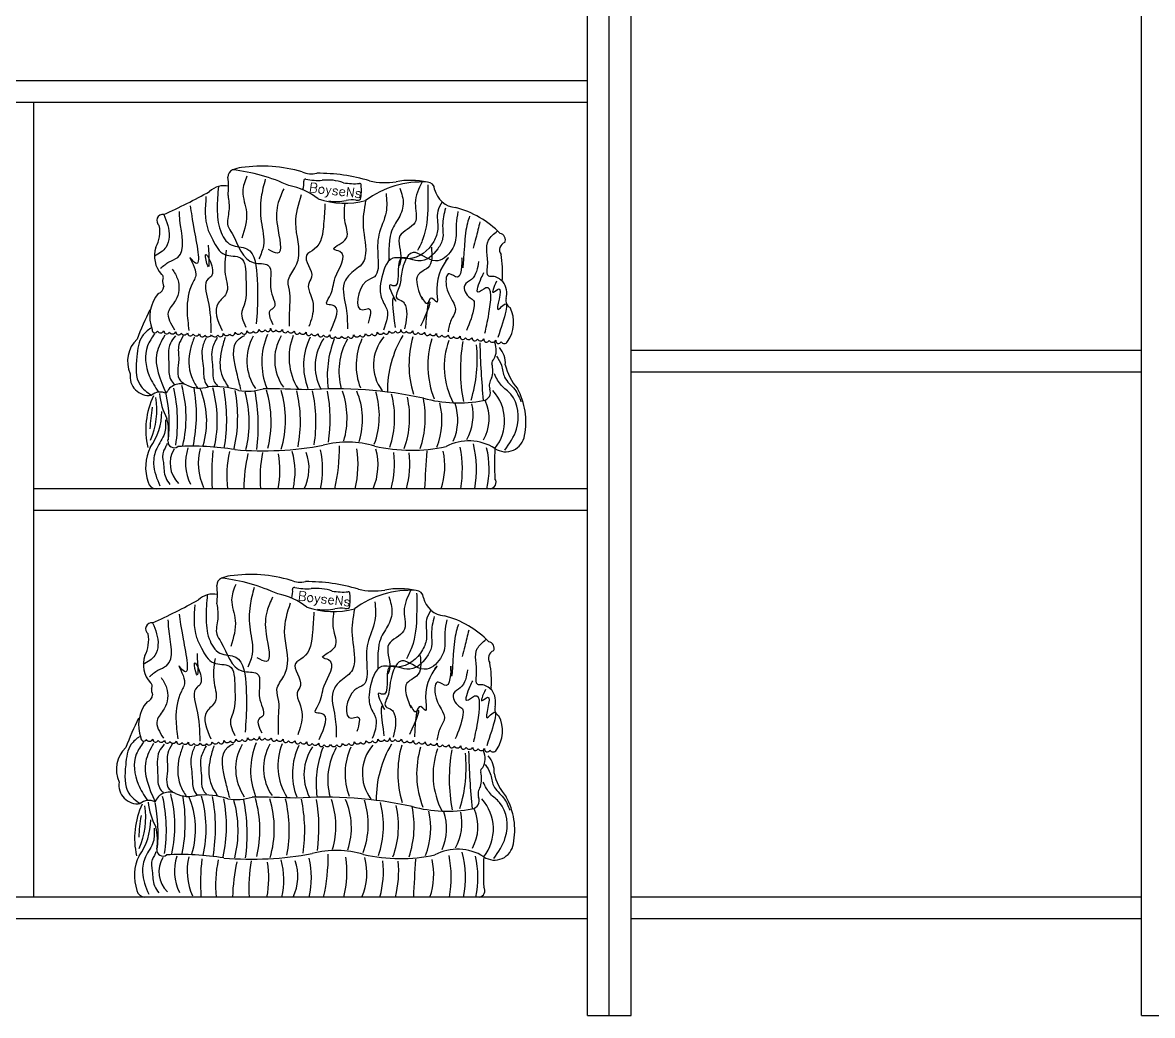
# Model space of a CAD drawing. Header units: millimetres. Extents: x 24776 to 57176, y -19492 to 15017.
# Drawn here: x 27303 to 28238, y 8919 to 9741 of the extents above; entities that cross this region are included whole.
import ezdxf

# ---------------------------------------------------------------- set-up
doc = ezdxf.new("R2010")
doc.units = ezdxf.units.MM
doc.styles.add('HZ', font='txt_____.ttf', dxfattribs={"width": 0.7, "bigfont": 'HZTXT'})

msp = doc.modelspace()

# ---------------------------------------------------------------- linework, layer by layer
at = {"color": 255}
for p, q in [((27770.14, 8919.27), (27770.14, 11279.27)), ((27788.14, 8919.27), (27788.14, 11279.27)), ((27806.14, 8919.27), (27806.14, 11279.27)), ((28228.54, 8919.27), (28228.54, 11279.27)), ((26835.34, 9693.27), (27770.14, 9693.27)), ((26835.34, 9675.27), (27770.14, 9675.27)), ((27311.74, 9675.27), (27311.74, 9017.27)), ((28228.54, 9469.67), (27806.14, 9469.67)), ((28228.54, 9451.67), (27806.14, 9451.67)), ((27770.14, 9355.27), (27311.74, 9355.27)), ((27770.14, 9337.27), (27311.74, 9337.27)), ((27770.14, 9017.27), (26835.34, 9017.27)), ((28228.54, 9017.27), (27806.14, 9017.27)), ((27770.14, 8999.27), (26835.34, 8999.27)), ((28228.54, 8999.27), (27806.14, 8999.27)), ((27770.14, 8919.27), (27806.14, 8919.27)), ((28228.54, 8919.27), (28264.54, 8919.27))]:
    msp.add_line(p, q, dxfattribs=at)
at = {"color": 250}
for p, q in [((27689.66, 9355.27), (27413.14, 9355.27)), ((27680.42, 9017.27), (27403.9, 9017.27))]:
    msp.add_line(p, q, dxfattribs=at)
for centre, radius, start, end in [((27479.03, 9613.37), 6.39, 113.7252, 182.7521), ((27486.49, 9594.6), 26.59, 95.90159, 112.15165), ((27459.9, 9470.01), 150.07, 65.0812, 83.6468), ((27500.67, 9505.44), 116.84, 73.39023, 98.32642), ((27415.26, 9605.3), 57.91, 352.75109, 7.7072), ((27541.95, 9637.39), 21.48, 248.47777, 281.14076), ((27518.27, 9607.89), 17.17, 343.37209, 6.5726), ((27536.66, 9610.16), 1.37, 69.23809, 193.09325), ((27547.13, 9658.99), 48.59, 258.14149, 274.19334), ((27547.4, 9467.81), 148.5, 73.38559, 90.49928), ((27555.01, 9571.33), 39.44, 70.42726, 96.30577), ((27602.55, 9662.24), 53.65, 256.32005, 279.86437), ((27623.76, 9543.81), 66.68, 77.99816, 100.38914), ((27226.68, 10015.72), 474.41, 293.9897, 299.10766), ((27469.51, 9588.65), 17.42, 77.89553, 133.79675), ((27513.81, 9553.62), 53.31, 51.21824, 79.92468), ((27577.23, 9661.03), 53.31, 260.27203, 274.46685), ((27581.68, 9606.71), 1.21, 340.12729, 104.18858), ((27542.22, 9601.93), 40.83, 350.06479, 6.13947), ((27633.22, 9530.92), 78.23, 86.77246, 126.6035), ((27637.56, 9602.91), 6.11, 1.21916, 89.35984), ((27662.41, 9607.18), 19.2, 192.44288, 265.74126), ((27569.38, 9661.68), 70.1, 251.55716, 284.20367), ((27562.42, 9625.98), 33.06, 259.02499, 284.00365), ((27575.51, 9566.84), 27.54, 83.58426, 100.65491), ((27579.88, 9598.15), 4.15, 251.82075, 308.18122), ((27418.92, 9577.19), 5.14, 82.84173, 233.52724), ((27640.97, 9511.63), 78.99, 44.00565, 75.3208), ((27388.92, 9568.07), 27.4, 331.89741, 10.47955), ((27696.82, 9561.21), 5.37, 335.84841, 79.70243), ((27434.52, 9547.76), 22.68, 160.93323, 222.15205), ((27703.77, 9552.93), 6.41, 108.53087, 215.93127), ((27610.44, 9533.8), 89.47, 356.71761, 9.89084), ((27416.19, 9529.93), 3.02, 324.19866, 59.67089), ((27430.63, 9527.3), 12.03, 175.88104, 202.9896), ((27700.45, 9527.78), 1.14, 127.77573, 254.58093), ((27685.69, 9516.53), 17.67, 347.04574, 35.08124), ((27438.65, 9497.51), 30.67, 140.65344, 200.15277), ((27413.38, 9522.94), 6.19, 284.56997, 356.84835), ((27708.83, 9510.73), 6.19, 162.7913, 243.52191), ((27683.48, 9369.13), 306.47, 154.02244, 158.98467), ((27682.06, 9492.8), 27.01, 324.12951, 27.29971), ((27414.81, 9460.81), 25.21, 133.68677, 204.27021), ((27412.19, 9486.66), 2.34, 172.9768, 336.5432), ((27416.97, 9487.38), 3.11, 212.19132, 330.19396), ((27422.01, 9485.84), 2.34, 180, 336.5432), ((27426.79, 9486.56), 3.11, 212.19132, 330.19396), ((27431.83, 9485.01), 2.34, 180, 336.5432), ((27436.61, 9485.74), 3.11, 212.19132, 330.19396), ((27441.64, 9484.19), 2.34, 180, 336.5432), ((27446.42, 9484.91), 3.11, 212.19132, 330.19396), ((27451.46, 9483.37), 2.34, 180, 336.5432), ((27456.24, 9484.09), 3.11, 212.19132, 330.19396), ((27461.63, 9484.09), 3.11, 209.80604, 327.80868), ((27466.41, 9483.37), 2.34, 203.4568, 7.0232), ((27471.44, 9485.16), 3.09, 209.02803, 327.93554), ((27476.22, 9484.45), 2.34, 203.4568, 7.0232), ((27481.24, 9486.28), 3.11, 209.80604, 327.80868), ((27486.02, 9485.56), 2.34, 203.4568, 7.0232), ((27528.79, 9461.3), 40.53, 150.23874, 214.65288), ((27491.04, 9487.39), 3.11, 209.80604, 327.80868), ((27495.82, 9486.67), 2.34, 203.4568, 7.0232), ((27500.84, 9488.5), 3.11, 209.80604, 327.80868), ((27558.33, 9460.06), 57.7, 156.72024, 201.91871), ((27505.62, 9487.77), 2.34, 203.4568, 7.0232), ((27510.27, 9487.77), 2.34, 172.94106, 336.57893), ((27550.65, 9461.86), 39.36, 149.76845, 215.19881), ((27515.05, 9488.5), 3.11, 212.19132, 330.19396), ((27520.07, 9486.67), 2.34, 172.9768, 336.5432), ((27524.85, 9487.39), 3.11, 212.19132, 330.19396), ((27572.03, 9463.87), 48.84, 158.28181, 211.99059), ((27529.87, 9485.56), 2.34, 172.9768, 336.5432), ((27534.65, 9486.28), 3.11, 212.19132, 330.19396), ((27588.16, 9457.33), 52.95, 153.89883, 201.11851), ((27539.67, 9484.45), 2.34, 172.9768, 336.5432), ((27544.45, 9485.17), 3.11, 212.19132, 330.19396), ((27585.69, 9456.64), 40.88, 145.64939, 206.71702), ((27549.47, 9483.34), 2.34, 172.9768, 336.5432), ((27554.25, 9484.06), 3.11, 212.19132, 330.19396), ((27636.55, 9448.97), 81.71, 158.30429, 187.7792), ((27559.27, 9482.23), 2.34, 172.9768, 336.5432), ((27564.05, 9482.95), 3.11, 212.19132, 330.19396), ((27618.65, 9452.29), 54.17, 150.413, 195.35302), ((27569.44, 9482.95), 3.11, 209.80604, 327.80868), ((27574.22, 9482.23), 2.34, 203.4568, 7.0232), ((27579.24, 9484.06), 3.11, 209.80604, 327.80868), ((27631.3, 9457.4), 52.56, 155.37503, 200.91516), ((27584.02, 9483.34), 2.34, 203.4568, 7.0232), ((27589.04, 9485.17), 3.11, 209.80604, 327.80868), ((27593.82, 9484.45), 2.34, 203.4568, 7.0232), ((27628.37, 9457.74), 35.31, 139.06999, 217.19935), ((27598.84, 9486.28), 3.11, 209.80604, 327.80868), ((27603.62, 9485.56), 2.34, 203.4568, 7.0232), ((27694.14, 9436.04), 89.56, 149.17722, 180.48639), ((27608.64, 9487.39), 3.11, 209.80604, 327.80868), ((27613.42, 9486.67), 2.34, 203.4568, 7.0232), ((27618.07, 9486.67), 2.34, 172.9768, 336.5432), ((27622.85, 9487.39), 3.11, 212.19132, 330.19396), ((27705.37, 9457.92), 82.95, 163.93387, 197.02438), ((27627.87, 9485.56), 2.34, 172.9768, 336.5432), ((27632.65, 9486.28), 3.11, 212.19132, 330.19396), ((27637.67, 9484.45), 2.34, 172.9768, 336.5432), ((27714.22, 9457.23), 76.2, 163.05922, 201.18601), ((27642.45, 9485.17), 3.11, 212.19132, 330.19396), ((27647.48, 9483.34), 2.34, 172.9768, 336.5432), ((27652.25, 9484.06), 3.11, 212.19132, 330.19396), ((27657.28, 9482.23), 2.34, 172.9768, 336.5432), ((27662.05, 9482.95), 3.11, 212.19132, 330.19396), ((27667.08, 9481.12), 2.34, 172.9768, 336.5432), ((27671.85, 9481.85), 3.11, 212.19132, 330.19396), ((27676.88, 9480.01), 2.34, 172.9768, 336.5432), ((27681.66, 9480.74), 3.11, 212.19132, 330.19396), ((27686.68, 9478.91), 2.34, 172.9768, 336.5432), ((27715.61, 9456.35), 64.03, 160.38433, 207.88581), ((27804.99, 9453.28), 140.01, 170.2232, 190.68689), ((27562.58, 9462.86), 116.39, 342.83282, 5.70535), ((28412.58, 9495.38), 731.81, 181.51704, 185.26873), ((27691.46, 9479.63), 3.11, 212.19132, 330.19396), ((27678.45, 9470.04), 16.2, 331.80407, 22.46704), ((27696.48, 9477.8), 2.34, 172.9768, 336.5432), ((27684.04, 9459.61), 18.12, 354.64549, 43.15176), ((27701.26, 9478.52), 3.11, 212.19132, 330.19396), ((27694.32, 9459.41), 3.38, 118.11084, 195.46231), ((27671.28, 9453.09), 20.52, 341.97949, 15.32282), ((27744.89, 9467.36), 43.84, 192.44446, 221.58033), ((27407.12, 9447.94), 15.5, 170.70393, 278.09148), ((27433.37, 9429.3), 12.74, 65.89186, 157.67167), ((27699.42, 9440.65), 10.57, 144.7936, 195.98251), ((27470.63, 9403.97), 65.98, 154.68517, 192.83388), ((27416.66, 9423.63), 11.6, 64.86475, 129.37521), ((27472.4, 9439.63), 56.76, 185.77402, 207.647), ((27301.65, 9408.46), 122.49, 353.98025, 11.73505), ((27303.5, 9410.68), 127.44, 351.25587, 12.62988), ((27336.3, 9414.2), 101.71, 346.83938, 15.01502), ((27449.51, 9464.54), 26.02, 245.15049, 285.48437), ((27319.52, 9416.62), 127.05, 348.5096, 10.13945), ((27385.19, 9411.23), 69.86, 343.08658, 22.98439), ((27462.6, 9382.4), 57.39, 70.59683, 96.14753), ((27364.67, 9411.69), 99.16, 347.15171, 15.87454), ((27331.19, 9412.29), 140.41, 350.37256, 10.77813), ((27364.13, 9414.44), 116.57, 347.21299, 10.86529), ((27488.75, 9479.08), 43.14, 260.54581, 287.73754), ((27397.37, 9410.19), 92.91, 346.08053, 15.53904), ((27346.85, 9407.09), 150.91, 352.61868, 10.89389), ((27501.16, 8667.74), 770.25, 87.26215, 89.94549), ((27417, 9410.83), 91.38, 346.02929, 16.4555), ((27434.21, 9411.9), 86.02, 343.78744, 16.56324), ((27422.04, 9410.69), 110.55, 349.19181, 13.38056), ((27562.03, 9100.17), 337.8, 77.6332, 94.08654), ((27421.46, 9410.22), 123.97, 351.2868, 12.12961), ((27419.72, 9412.44), 137.45, 352.15165, 9.85995), ((27502.95, 9413.77), 68.24, 343.90706, 18.99021), ((27524.86, 9412.71), 59.17, 341.99004, 23.31135), ((27529.85, 9415.48), 68.07, 339.85796, 17.00109), ((27534.72, 9414.02), 75.84, 341.26628, 14.84797), ((27682.9, 9435.03), 6.92, 277.98146, 23.03169), ((27664.45, 9411.57), 37.07, 321.71543, 42.14871), ((27662.09, 9410.73), 57.09, 348.50014, 28.84032), ((27352.55, 9420.63), 61.28, 335.76573, 9.55035), ((27548.2, 9414.21), 74.79, 339.87402, 12.91828), ((27554.19, 9414.24), 81.74, 341.642, 11.20934), ((27663.45, 9538.93), 112.61, 255.03769, 280.44399), ((27589.32, 9411.97), 60.38, 338.3416, 13.77834), ((27619.77, 9412.08), 43.05, 336.01953, 18.52396), ((27632.78, 9416.47), 42.73, 331.25791, 12.14786), ((27651.74, 9413.43), 36.97, 331.45828, 22.67983), ((27545.4, 9399.79), 137.36, 170.43643, 177.94188), ((27366.52, 9419.32), 51.43, 324.30904, 359.9414), ((27378.19, 9401.89), 45.39, 351.02316, 14.53914), ((27428.11, 9394.27), 5.12, 173.90259, 306.00745), ((27672.07, 9354.91), 39.95, 57.47728, 118.32241), ((27702.45, 9401.59), 15.75, 235.60082, 351.80983), ((27441.56, 9373.01), 37.05, 153.89359, 199.26836), ((27447.87, 9376.15), 23.09, 149.07601, 226.08404), ((27442.6, 9162.43), 227.99, 80.94323, 92.88576), ((27477.02, 9376.55), 39.47, 161.50091, 206.55327), ((27497.72, 9376.55), 49.6, 165.91268, 204.24194), ((27656.91, 9366.9), 197.69, 174.22121, 183.37257), ((27562.91, 9365.95), 91.27, 167.27917, 186.71858), ((27501.42, 9662.55), 275.94, 265.23103, 280.4598), ((27466.87, 9369.47), 61.32, 346.60509, 15.67859), ((27477.7, 9371.33), 73.24, 347.33007, 12.8016), ((27571.51, 9316.13), 77.68, 73.06646, 104.90929), ((27407.1, 9389.79), 157.79, 347.36074, 0.34084), ((27498.45, 9375.44), 81.86, 345.73045, 9.04064), ((27548.13, 9374.84), 48.71, 336.31019, 15.49597), ((27624.47, 9524.73), 137.67, 257.26986, 282.00996), ((28809.44, 9306.14), 1175.1, 176.07936, 177.60392), ((27594.45, 9373.87), 57.66, 341.17732, 12.48551), ((27570.88, 9371.43), 95.73, 350.28068, 10.98531), ((27591.15, 9371.34), 87.2, 349.37832, 13.97483), ((27614.31, 9371.83), 74.45, 347.14773, 13.50725), ((27919.47, 9376.29), 226.25, 176.8825, 183.26201), ((27634.74, 9352.11), 149.07, 167.49916, 178.78625), ((27619.95, 9363.47), 120.75, 169.589, 183.89339), ((27434.61, 9370.7), 81.06, 349.02257, 9.60184), ((27501.46, 9372.19), 38.29, 333.76698, 19.99542), ((27535.56, 9375.88), 74.95, 344.04113, 7.08699), ((27541.72, 9376.1), 81.44, 345.17708, 6.25147), ((27413.14, 9361.93), 6.66, 189.8724, 270), ((27689.28, 9360.47), 5.21, 274.16815, 34.45024), ((27477.24, 9256.6), 26.59, 95.90159, 112.15165), ((27491.43, 9167.44), 116.84, 73.39023, 98.32642), ((27469.79, 9275.37), 6.39, 113.7252, 182.7521), ((27406.02, 9267.3), 57.91, 352.75109, 7.7072), ((27450.66, 9132.01), 150.07, 65.0812, 83.6468), ((27532.71, 9299.39), 21.48, 248.47777, 281.14076), ((27527.41, 9272.16), 1.37, 69.23809, 193.09325), ((27537.88, 9320.99), 48.59, 258.14149, 274.19334), ((27538.16, 9129.81), 148.5, 73.38559, 90.49928), ((27460.27, 9250.65), 17.42, 77.89553, 133.79675), ((27504.56, 9215.62), 53.31, 51.21824, 79.92468), ((27509.03, 9269.89), 17.17, 343.37209, 6.5726), ((27545.77, 9233.33), 39.44, 70.42726, 96.30577), ((27567.99, 9323.03), 53.31, 260.27203, 274.46685), ((27572.44, 9268.71), 1.21, 340.12729, 104.18858), ((27532.98, 9263.93), 40.83, 350.06479, 6.13947), ((27623.98, 9192.92), 78.23, 86.77246, 126.6035), ((27593.3, 9324.24), 53.65, 256.32005, 279.86437), ((27614.52, 9205.81), 66.68, 77.99816, 100.38914), ((27628.31, 9264.91), 6.11, 1.21916, 89.35984), ((27653.17, 9269.18), 19.2, 192.44288, 265.74126), ((27217.44, 9677.72), 474.41, 293.9897, 299.10766), ((27560.13, 9323.68), 70.1, 251.55716, 284.20367), ((27553.17, 9287.98), 33.06, 259.02499, 284.00365), ((27566.27, 9228.84), 27.54, 83.58426, 100.65491), ((27570.64, 9260.15), 4.15, 251.82075, 308.18122), ((27631.73, 9173.63), 78.99, 44.00565, 75.3208), ((27409.68, 9239.19), 5.14, 82.84173, 233.52724), ((27379.68, 9230.07), 27.4, 331.89741, 10.47955), ((27687.58, 9223.21), 5.37, 335.84841, 79.70243), ((27425.28, 9209.76), 22.68, 160.93323, 222.15205), ((27694.52, 9214.93), 6.41, 108.53087, 215.93127), ((27601.19, 9195.8), 89.47, 356.71761, 9.89084), ((27406.94, 9191.93), 3.02, 324.19866, 59.67089), ((27421.39, 9189.3), 12.03, 175.88104, 202.9896), ((27691.21, 9189.78), 1.14, 127.77573, 254.58093), ((27404.14, 9184.94), 6.19, 284.56997, 356.84835), ((27676.45, 9178.53), 17.67, 347.04574, 35.08124), ((27429.41, 9159.51), 30.67, 140.65344, 200.15277), ((27699.59, 9172.73), 6.19, 162.7913, 243.52191), ((27674.24, 9031.13), 306.47, 154.02244, 158.98467), ((27672.82, 9154.8), 27.01, 324.12951, 27.29971), ((27402.95, 9148.66), 2.34, 172.9768, 336.5432), ((27407.73, 9149.38), 3.11, 212.19132, 330.19396), ((27412.77, 9147.84), 2.34, 180, 336.5432), ((27417.54, 9148.56), 3.11, 212.19132, 330.19396), ((27422.58, 9147.01), 2.34, 180, 336.5432), ((27427.36, 9147.74), 3.11, 212.19132, 330.19396), ((27432.4, 9146.19), 2.34, 180, 336.5432), ((27437.18, 9146.91), 3.11, 212.19132, 330.19396), ((27442.22, 9145.37), 2.34, 180, 336.5432), ((27447, 9146.09), 3.11, 212.19132, 330.19396), ((27452.39, 9146.09), 3.11, 209.80604, 327.80868), ((27457.17, 9145.37), 2.34, 203.4568, 7.0232), ((27462.2, 9147.16), 3.09, 209.02803, 327.93554), ((27466.97, 9146.45), 2.34, 203.4568, 7.0232), ((27471.99, 9148.28), 3.11, 209.80604, 327.80868), ((27476.77, 9147.56), 2.34, 203.4568, 7.0232), ((27519.54, 9123.3), 40.53, 150.23874, 214.65288), ((27481.8, 9149.39), 3.11, 209.80604, 327.80868), ((27486.57, 9148.67), 2.34, 203.4568, 7.0232), ((27491.6, 9150.5), 3.11, 209.80604, 327.80868), ((27549.09, 9122.06), 57.7, 156.72024, 201.91871), ((27496.37, 9149.77), 2.34, 203.4568, 7.0232), ((27501.03, 9149.77), 2.34, 172.94106, 336.57893), ((27541.41, 9123.86), 39.36, 149.76845, 215.19881), ((27505.81, 9150.5), 3.11, 212.19132, 330.19396), ((27510.83, 9148.67), 2.34, 172.9768, 336.5432), ((27515.61, 9149.39), 3.11, 212.19132, 330.19396), ((27562.79, 9125.87), 48.84, 158.28181, 211.99059), ((27520.63, 9147.56), 2.34, 172.9768, 336.5432), ((27525.41, 9148.28), 3.11, 212.19132, 330.19396), ((27578.92, 9119.33), 52.95, 153.89883, 201.11851), ((27530.43, 9146.45), 2.34, 172.9768, 336.5432), ((27535.21, 9147.17), 3.11, 212.19132, 330.19396), ((27540.23, 9145.34), 2.34, 172.9768, 336.5432), ((27545.01, 9146.06), 3.11, 212.19132, 330.19396), ((27550.03, 9144.23), 2.34, 172.9768, 336.5432), ((27554.81, 9144.95), 3.11, 212.19132, 330.19396), ((27560.2, 9144.95), 3.11, 209.80604, 327.80868), ((27564.98, 9144.23), 2.34, 203.4568, 7.0232), ((27570, 9146.06), 3.11, 209.80604, 327.80868), ((27574.78, 9145.34), 2.34, 203.4568, 7.0232), ((27579.8, 9147.17), 3.11, 209.80604, 327.80868), ((27584.58, 9146.45), 2.34, 203.4568, 7.0232), ((27619.13, 9119.74), 35.31, 139.06999, 217.19935), ((27589.6, 9148.28), 3.11, 209.80604, 327.80868), ((27594.38, 9147.56), 2.34, 203.4568, 7.0232), ((27684.9, 9098.04), 89.56, 149.17722, 180.48639), ((27599.4, 9149.39), 3.11, 209.80604, 327.80868), ((27604.18, 9148.67), 2.34, 203.4568, 7.0232), ((27608.83, 9148.67), 2.34, 172.9768, 336.5432), ((27613.61, 9149.39), 3.11, 212.19132, 330.19396), ((27696.13, 9119.92), 82.95, 163.93387, 197.02438), ((27618.63, 9147.56), 2.34, 172.9768, 336.5432), ((27623.41, 9148.28), 3.11, 212.19132, 330.19396), ((27628.43, 9146.45), 2.34, 172.9768, 336.5432), ((27633.21, 9147.17), 3.11, 212.19132, 330.19396), ((27638.23, 9145.34), 2.34, 172.9768, 336.5432), ((27643.01, 9146.06), 3.11, 212.19132, 330.19396), ((27648.03, 9144.23), 2.34, 172.9768, 336.5432), ((27652.81, 9144.95), 3.11, 212.19132, 330.19396), ((27657.83, 9143.12), 2.34, 172.9768, 336.5432), ((27405.56, 9122.81), 25.21, 133.68677, 204.27021), ((27576.45, 9118.64), 40.88, 145.64939, 206.71702), ((27627.31, 9110.97), 81.71, 158.30429, 187.7792), ((27609.41, 9114.29), 54.17, 150.413, 195.35302), ((27622.06, 9119.4), 52.56, 155.37503, 200.91516), ((27704.98, 9119.23), 76.2, 163.05922, 201.18601), ((27706.36, 9118.35), 64.03, 160.38433, 207.88581), ((27795.75, 9115.28), 140.01, 170.2232, 190.68689), ((27662.61, 9143.85), 3.11, 212.19132, 330.19396), ((27553.34, 9124.86), 116.39, 342.83282, 5.70535), ((27667.63, 9142.01), 2.34, 172.9768, 336.5432), ((27672.41, 9142.74), 3.11, 212.19132, 330.19396), ((28403.34, 9157.38), 731.81, 181.51704, 185.26873), ((27677.43, 9140.91), 2.34, 172.9768, 336.5432), ((27682.21, 9141.63), 3.11, 212.19132, 330.19396), ((27669.21, 9132.04), 16.2, 331.80407, 22.46704), ((27687.24, 9139.8), 2.34, 172.9768, 336.5432), ((27674.8, 9121.61), 18.12, 354.64549, 43.15176), ((27692.01, 9140.52), 3.11, 212.19132, 330.19396), ((27685.08, 9121.41), 3.38, 118.11084, 195.46231), ((27662.03, 9115.09), 20.52, 341.97949, 15.32282), ((27735.65, 9129.36), 43.84, 192.44446, 221.58033), ((27397.88, 9109.94), 15.5, 170.70393, 278.09148), ((27690.18, 9102.65), 10.57, 144.7936, 195.98251), ((27407.42, 9085.63), 11.6, 64.86475, 129.37521), ((27463.16, 9101.63), 56.76, 185.77402, 207.647), ((27424.13, 9091.3), 12.74, 65.89186, 157.67167), ((27294.26, 9072.68), 127.44, 351.25587, 12.62988), ((27327.06, 9076.2), 101.71, 346.83938, 15.01502), ((27440.27, 9126.54), 26.02, 245.15049, 285.48437), ((27310.28, 9078.62), 127.05, 348.5096, 10.13945), ((27375.95, 9073.23), 69.86, 343.08658, 22.98439), ((27453.36, 9044.4), 57.39, 70.59683, 96.14753), ((27355.43, 9073.69), 99.16, 347.15171, 15.87454), ((27321.95, 9074.29), 140.41, 350.37256, 10.77813), ((27354.89, 9076.44), 116.57, 347.21299, 10.86529), ((27479.51, 9141.08), 43.14, 260.54581, 287.73754), ((27388.13, 9072.19), 92.91, 346.08053, 15.53904), ((27337.6, 9069.09), 150.91, 352.61868, 10.89389), ((27491.92, 8329.74), 770.25, 87.26215, 89.94549), ((27407.75, 9072.83), 91.38, 346.02929, 16.4555), ((27424.97, 9073.9), 86.02, 343.78744, 16.56324), ((27412.8, 9072.69), 110.55, 349.19181, 13.38056), ((27552.79, 8762.17), 337.8, 77.6332, 94.08654), ((27412.21, 9072.22), 123.97, 351.2868, 12.12961), ((27410.48, 9074.44), 137.45, 352.15165, 9.85995), ((27493.71, 9075.77), 68.24, 343.90706, 18.99021), ((27515.62, 9074.71), 59.17, 341.99004, 23.31135), ((27520.61, 9077.48), 68.07, 339.85796, 17.00109), ((27673.66, 9097.03), 6.92, 277.98146, 23.03169), ((27655.21, 9073.57), 37.07, 321.71543, 42.14871), ((27652.84, 9072.73), 57.09, 348.50014, 28.84032), ((27461.39, 9065.97), 65.98, 154.68517, 192.83388), ((27343.31, 9082.63), 61.28, 335.76573, 9.55035), ((27292.41, 9070.46), 122.49, 353.98025, 11.73505), ((27525.48, 9076.02), 75.84, 341.26628, 14.84797), ((27538.96, 9076.21), 74.79, 339.87402, 12.91828), ((27544.95, 9076.24), 81.74, 341.642, 11.20934), ((27654.21, 9200.93), 112.61, 255.03769, 280.44399), ((27580.08, 9073.97), 60.38, 338.3416, 13.77834), ((27610.53, 9074.08), 43.05, 336.01953, 18.52396), ((27623.54, 9078.47), 42.73, 331.25791, 12.14786), ((27642.5, 9075.43), 36.97, 331.45828, 22.67983), ((27536.16, 9061.79), 137.36, 170.43643, 177.94188), ((27357.28, 9081.32), 51.43, 324.30904, 359.9414), ((27368.94, 9063.89), 45.39, 351.02316, 14.53914), ((27693.2, 9063.59), 15.75, 235.60082, 351.80983), ((27432.32, 9035.01), 37.05, 153.89359, 199.26836), ((27418.87, 9056.27), 5.12, 173.90259, 306.00745), ((27438.63, 9038.15), 23.09, 149.07601, 226.08404), ((27433.35, 8824.43), 227.99, 80.94323, 92.88576), ((27467.78, 9038.55), 39.47, 161.50091, 206.55327), ((27488.48, 9038.55), 49.6, 165.91268, 204.24194), ((27492.18, 9324.55), 275.94, 265.23103, 280.4598), ((27468.46, 9033.33), 73.24, 347.33007, 12.8016), ((27562.26, 8978.13), 77.68, 73.06646, 104.90929), ((27397.85, 9051.79), 157.79, 347.36074, 0.34084), ((27489.21, 9037.44), 81.86, 345.73045, 9.04064), ((27538.89, 9036.84), 48.71, 336.31019, 15.49597), ((27615.23, 9186.73), 137.67, 257.26986, 282.00996), ((27662.83, 9016.91), 39.95, 57.47728, 118.32241), ((27561.63, 9033.43), 95.73, 350.28068, 10.98531), ((27581.91, 9033.34), 87.2, 349.37832, 13.97483), ((27605.07, 9033.83), 74.45, 347.14773, 13.50725), ((27910.23, 9038.29), 226.25, 176.8825, 183.26201), ((27647.67, 9028.9), 197.69, 174.22121, 183.37257), ((27553.67, 9027.95), 91.27, 167.27917, 186.71858), ((27625.5, 9014.11), 149.07, 167.49916, 178.78625), ((27610.7, 9025.47), 120.75, 169.589, 183.89339), ((27425.36, 9032.7), 81.06, 349.02257, 9.60184), ((27457.63, 9031.47), 61.32, 346.60509, 15.67859), ((27492.22, 9034.19), 38.29, 333.76698, 19.99542), ((27526.31, 9037.88), 74.95, 344.04113, 7.08699), ((27532.48, 9038.1), 81.44, 345.17708, 6.25147), ((28800.2, 8968.14), 1175.1, 176.07936, 177.60392), ((27585.21, 9035.87), 57.66, 341.17732, 12.48551), ((27403.9, 9023.93), 6.66, 189.8724, 270), ((27680.04, 9022.47), 5.21, 274.16815, 34.45024)]:
    msp.add_arc(centre, radius, start, end, dxfattribs=at)
for points in [[(27488.29, 9613.97), (27484.95, 9601.34), (27487.92, 9584.26), (27484.2, 9562.72)], [(27503.52, 9611.37), (27500.18, 9596.51), (27500.18, 9576.46), (27502.04, 9556.41), (27498.32, 9545.64)], [(27464.76, 9605.41), (27463.77, 9586.86), (27466.37, 9569.04), (27475.28, 9557.15), (27488.29, 9553.75), (27496.84, 9528.75), (27497.21, 9516.17), (27496.09, 9491.66)], [(27518.76, 9603.57), (27514.3, 9592.06), (27513.56, 9572.75), (27513.56, 9550.1), (27506.13, 9553.38)], [(27615, 9603.94), (27617.6, 9590.94), (27613.14, 9577.95), (27606.82, 9564.21), (27606.08, 9544.53), (27606.08, 9549.3)], [(27633.22, 9609.15), (27627.63, 9591.69), (27627.26, 9575.35), (27615, 9564.58), (27615.74, 9545.27), (27614.26, 9539.7)], [(27638.04, 9606.91), (27638.04, 9589.46), (27633.95, 9561.98), (27629.49, 9552.33)], [(27454.48, 9597.26), (27455.96, 9570.15), (27460.05, 9561.24), (27470.08, 9548.99), (27483.09, 9546.33), (27487.55, 9529.2), (27484.95, 9504.36), (27484.57, 9503.54), (27487.55, 9489.06)], [(27472.71, 9597.99), (27473.43, 9585.37), (27472.68, 9572.75), (27476.03, 9566.44), (27494.24, 9542.3), (27505.75, 9540.38), (27508.36, 9518.56), (27509.84, 9504.36), (27508.36, 9503.54), (27509.84, 9491.29)], [(27523.59, 9489.81), (27523.96, 9507.26), (27523.96, 9517.07), (27522.48, 9526.97), (27528.05, 9538.16), (27530.65, 9544.53), (27528.79, 9574.98), (27533.62, 9598.74)], [(27557.4, 9485.72), (27558.89, 9507.26), (27554.43, 9508.07), (27556.66, 9514.1), (27561.49, 9530.06), (27565.21, 9551.52), (27560.38, 9553.44), (27569.29, 9560.87), (27569.67, 9575.35), (27569.61, 9591.58)], [(27586.58, 9593.72), (27584.53, 9572.01), (27586.02, 9546.76), (27584.9, 9543.35), (27575.24, 9534.32), (27568.92, 9525.53), (27570.41, 9504.66), (27571.52, 9487.58)], [(27603.48, 9599.48), (27603.48, 9584.26), (27597.53, 9565.32), (27596.79, 9546.76), (27593.82, 9530.73), (27586.76, 9526.73), (27584.16, 9503.25), (27588.99, 9504.29), (27588.62, 9492.4)], [(27649.84, 9592.67), (27646.21, 9585), (27646.21, 9570.15), (27642.87, 9559.75), (27622.06, 9545.64), (27609.05, 9545.95), (27599.39, 9527.47), (27598.65, 9518.1), (27602.37, 9507.33), (27603.11, 9506.14), (27601.25, 9486.46)], [(27419.56, 9582.29), (27424.01, 9563.84), (27421.41, 9555.24), (27411.85, 9547.76)], [(27416.95, 9537.78), (27424.01, 9542.98), (27431.07, 9546.76), (27432.92, 9577.21), (27432.55, 9584.63)], [(27441.47, 9589.46), (27444.81, 9568.67), (27444.81, 9542.67), (27441.47, 9546.33), (27445.93, 9534.44), (27443.33, 9525.48), (27438.87, 9502.8), (27440.36, 9486.09)], [(27552.94, 9590.94), (27551.83, 9574.61), (27544.03, 9553.44), (27537.71, 9548.55), (27541.8, 9530.36), (27539.2, 9524.37), (27541.05, 9515.87), (27543.28, 9506.14), (27539.57, 9489.43)], [(27652.53, 9587.6), (27650.3, 9573.12), (27650.3, 9562.35), (27646.21, 9553.81), (27629.86, 9543.79), (27615.37, 9545.58), (27609.05, 9523.26), (27606.82, 9524.04), (27611.28, 9511.04), (27610.91, 9511.71), (27610.91, 9488.69)], [(27662.93, 9584.63), (27661.45, 9574.23), (27660.7, 9559.38), (27657.73, 9552.7), (27644.35, 9543.79), (27625.77, 9550.78), (27615.74, 9529.69), (27614.63, 9523.01), (27612.4, 9512.99), (27617.23, 9510.3), (27619.46, 9506.89), (27618.71, 9487.58)], [(27672.59, 9580.92), (27669.25, 9566.81), (27666.65, 9539.7), (27666.28, 9546.33), (27662.56, 9530.36), (27655.87, 9533.2), (27653.27, 9523.3), (27660.7, 9501.76), (27657.36, 9495), (27654.76, 9484.98)], [(27681.14, 9576.09), (27677.8, 9562.72), (27675.57, 9554.49)], [(27700.15, 9526.68), (27691.54, 9530.98), (27688.57, 9531.18), (27687.46, 9538.96), (27688.2, 9560.87), (27695.65, 9568.63)], [(27456.33, 9556.78), (27455.96, 9539.7), (27454.1, 9548.92), (27458.93, 9531.18), (27456.33, 9528.95), (27455.96, 9511.42), (27458.56, 9484.24)], [(27641.01, 9555.24), (27638.04, 9538.16), (27628.75, 9528.75), (27633.21, 9512.99), (27632.83, 9514.02), (27637.29, 9508.82), (27637.67, 9509.11), (27632.09, 9489.81)], [(27471.2, 9552.64), (27470.45, 9532.46), (27471.2, 9516.7), (27464.51, 9508.82), (27467.85, 9486.09)], [(27652.9, 9544.16), (27654.39, 9545.95), (27646.21, 9528.75), (27644.35, 9510.39), (27643.24, 9511.71), (27636.18, 9487.95)], [(27426.61, 9537.04), (27431.07, 9528.45), (27429.21, 9511.13), (27423.26, 9501.39), (27428.47, 9486.84)], [(27680.03, 9543.35), (27674.08, 9528.5), (27668.51, 9523.63), (27672.97, 9513.36), (27675.94, 9511.04), (27676.31, 9506.51), (27669.99, 9486.09)], [(27685.23, 9483.86), (27688.57, 9500.2), (27685.97, 9521.44), (27679.65, 9517.82), (27682.26, 9529.7), (27684.48, 9534.32)], [(27694.89, 9526.97), (27692.29, 9517.82), (27696.75, 9520.7), (27696.38, 9503.62), (27700.09, 9506.89), (27696, 9480.52)], [(27408.72, 9488.14), (27401.87, 9481.69), (27397.26, 9464.58), (27399.9, 9441.16), (27409.3, 9432.6)], [(27412.01, 9483.4), (27406.09, 9473.53), (27407.54, 9448.79), (27415.22, 9435.14)], [(27420.31, 9482.35), (27413.86, 9467.61), (27421.59, 9434.14)], [(27429.13, 9481.69), (27425.05, 9475.77), (27423.73, 9457.74), (27425.18, 9445.9), (27428.64, 9441.12)], [(27435.72, 9481.69), (27432.03, 9474.32), (27431.9, 9462.21), (27433.35, 9444.58), (27436.37, 9442.21)], [(27444.8, 9480.64), (27441.64, 9471.03), (27442.43, 9448), (27447.38, 9438.6)], [(27454.55, 9480.24), (27451.39, 9471.03), (27452.31, 9454.85), (27454.15, 9442.74), (27456.46, 9439.46)], [(27463.76, 9480.37), (27459.55, 9470.37), (27460.08, 9453.53), (27461, 9444.58), (27464.03, 9440.5)], [(27470.3, 9480.49), (27467.27, 9469.57), (27467.4, 9449.97), (27472.8, 9439.57)], [(27483.33, 9437.47), (27480.44, 9449.18), (27481.89, 9479.44), (27486.49, 9482.07)], [(27694.71, 9465.04), (27698.94, 9457.5), (27701.59, 9447.45), (27709.93, 9437.39), (27715.1, 9427.07)], [(27701.74, 9387.16), (27711.4, 9404.53), (27706.64, 9433.48), (27699.07, 9440.6), (27693.12, 9450.25)], [(27420.87, 9412.15), (27420.12, 9400.93), (27413.74, 9388.65), (27411.16, 9375.92), (27416.32, 9357.57)], [(27422.24, 9392.74), (27421.03, 9389.56), (27419.21, 9386.23), (27419.21, 9376.83), (27421.18, 9364.4), (27424.67, 9358.79)], [(27479.05, 9275.97), (27475.7, 9263.34), (27478.68, 9246.26), (27474.96, 9224.72)], [(27494.28, 9273.37), (27490.94, 9258.51), (27490.94, 9238.46), (27492.8, 9218.41), (27489.08, 9207.64)], [(27455.51, 9267.41), (27454.52, 9248.86), (27457.12, 9231.04), (27466.04, 9219.15), (27479.05, 9215.75), (27487.59, 9190.75), (27487.97, 9178.17), (27486.85, 9153.66)], [(27509.52, 9265.57), (27505.06, 9254.06), (27504.31, 9234.75), (27504.31, 9212.1), (27496.88, 9215.38)], [(27605.76, 9265.94), (27608.36, 9252.94), (27603.9, 9239.95), (27597.58, 9226.21), (27596.84, 9206.53), (27596.84, 9211.3)], [(27623.98, 9271.15), (27618.39, 9253.69), (27618.02, 9237.35), (27605.76, 9226.58), (27606.5, 9207.27), (27605.01, 9201.7)], [(27628.79, 9268.91), (27628.79, 9251.46), (27624.71, 9223.98), (27620.25, 9214.33)], [(27445.23, 9259.26), (27446.72, 9232.15), (27450.81, 9223.24), (27460.84, 9210.99), (27473.85, 9208.33), (27478.3, 9191.2), (27475.7, 9166.36), (27475.33, 9165.54), (27478.3, 9151.06)], [(27463.46, 9259.99), (27464.18, 9247.37), (27463.44, 9234.75), (27466.79, 9228.44), (27484.99, 9204.3), (27496.51, 9202.38), (27499.11, 9180.56), (27500.6, 9166.36), (27499.11, 9165.54), (27500.6, 9153.29)], [(27514.35, 9151.81), (27514.72, 9169.26), (27514.72, 9179.07), (27513.23, 9188.97), (27518.81, 9200.16), (27521.41, 9206.53), (27519.55, 9236.98), (27524.38, 9260.74)], [(27577.33, 9255.72), (27575.29, 9234.01), (27576.77, 9208.76), (27575.66, 9205.35), (27566, 9196.32), (27559.68, 9187.53), (27561.17, 9166.66), (27562.28, 9149.58)], [(27594.24, 9261.48), (27594.24, 9246.26), (27588.29, 9227.32), (27587.55, 9208.76), (27584.58, 9192.73), (27577.52, 9188.73), (27574.92, 9165.25), (27579.75, 9166.29), (27579.37, 9154.4)], [(27640.6, 9254.67), (27636.97, 9247), (27636.97, 9232.15), (27633.63, 9221.75), (27612.82, 9207.64), (27599.81, 9207.95), (27590.15, 9189.47), (27589.41, 9180.1), (27593.12, 9169.33), (27593.87, 9168.14), (27592.01, 9148.46)], [(27407.7, 9199.78), (27414.76, 9204.98), (27421.82, 9208.76), (27423.68, 9239.21), (27423.31, 9246.63)], [(27432.23, 9251.46), (27435.57, 9230.67), (27435.57, 9204.67), (27432.23, 9208.33), (27436.69, 9196.44), (27434.09, 9187.48), (27429.63, 9164.8), (27431.11, 9148.09)], [(27543.7, 9252.94), (27542.59, 9236.61), (27534.78, 9215.44), (27528.47, 9210.55), (27532.56, 9192.36), (27529.95, 9186.37), (27531.81, 9177.87), (27534.04, 9168.14), (27530.33, 9151.43)], [(27548.16, 9147.72), (27549.65, 9169.26), (27545.19, 9170.07), (27547.42, 9176.1), (27552.25, 9192.06), (27555.96, 9213.52), (27551.13, 9215.44), (27560.05, 9222.87), (27560.42, 9237.35), (27560.37, 9253.58)], [(27643.29, 9249.6), (27641.06, 9235.12), (27641.06, 9224.35), (27636.97, 9215.81), (27620.62, 9205.79), (27606.13, 9207.58), (27599.81, 9185.26), (27597.58, 9186.04), (27602.04, 9173.04), (27601.67, 9173.71), (27601.67, 9150.69)], [(27653.69, 9246.63), (27652.2, 9236.23), (27651.46, 9221.38), (27648.49, 9214.7), (27635.11, 9205.79), (27616.53, 9212.78), (27606.5, 9191.69), (27605.39, 9185.01), (27603.16, 9174.99), (27607.99, 9172.3), (27610.22, 9168.89), (27609.47, 9149.58)], [(27410.32, 9244.29), (27414.76, 9225.84), (27412.16, 9217.24), (27402.6, 9209.76)], [(27663.35, 9242.92), (27660.01, 9228.81), (27657.41, 9201.7), (27657.04, 9208.33), (27653.32, 9192.36), (27646.63, 9195.2), (27644.03, 9185.3), (27651.46, 9163.76), (27648.12, 9157), (27645.52, 9146.98)], [(27671.9, 9238.09), (27668.55, 9224.72), (27666.32, 9216.49)], [(27690.91, 9188.68), (27682.3, 9192.98), (27679.33, 9193.18), (27678.22, 9200.96), (27678.96, 9222.87), (27686.4, 9230.63)], [(27447.09, 9218.78), (27446.72, 9201.7), (27444.86, 9210.92), (27449.69, 9193.18), (27447.09, 9190.95), (27446.72, 9173.42), (27449.32, 9146.24)], [(27631.77, 9217.24), (27628.79, 9200.16), (27619.51, 9190.75), (27623.96, 9174.99), (27623.59, 9176.02), (27628.05, 9170.82), (27628.42, 9171.11), (27622.85, 9151.81)], [(27461.95, 9214.64), (27461.21, 9194.46), (27461.95, 9178.7), (27455.27, 9170.82), (27458.61, 9148.09)], [(27643.66, 9206.16), (27645.14, 9207.95), (27636.97, 9190.75), (27635.11, 9172.39), (27634, 9173.71), (27626.94, 9149.95)], [(27417.36, 9199.04), (27421.82, 9190.45), (27419.97, 9173.13), (27414.02, 9163.39), (27419.22, 9148.84)], [(27670.78, 9205.35), (27664.84, 9190.5), (27659.26, 9185.63), (27663.72, 9175.36), (27666.7, 9173.04), (27667.07, 9168.51), (27660.75, 9148.09)], [(27675.99, 9145.86), (27679.33, 9162.2), (27676.73, 9183.44), (27670.41, 9179.82), (27673.01, 9191.7), (27675.24, 9196.32)], [(27685.65, 9188.97), (27683.05, 9179.82), (27687.5, 9182.7), (27687.13, 9165.62), (27690.85, 9168.89), (27686.76, 9142.52)], [(27399.48, 9150.14), (27392.63, 9143.69), (27388.02, 9126.58), (27390.66, 9103.16), (27400.06, 9094.6)], [(27402.77, 9145.4), (27396.84, 9135.53), (27398.29, 9110.79), (27405.98, 9097.14)], [(27411.07, 9144.35), (27404.61, 9129.61), (27412.35, 9096.14)], [(27419.89, 9143.69), (27415.81, 9137.77), (27414.49, 9119.74), (27415.94, 9107.9), (27419.4, 9103.12)], [(27426.47, 9143.69), (27422.79, 9136.32), (27422.65, 9124.21), (27424.1, 9106.58), (27427.13, 9104.21)], [(27435.56, 9142.64), (27432.4, 9133.03), (27433.19, 9110), (27438.14, 9100.6)], [(27454.52, 9142.37), (27450.31, 9132.37), (27450.83, 9115.53), (27451.76, 9106.58), (27454.78, 9102.5)], [(27461.05, 9142.49), (27458.03, 9131.57), (27458.16, 9111.97), (27463.56, 9101.57)], [(27474.09, 9099.47), (27471.19, 9111.18), (27472.64, 9141.44), (27477.25, 9144.07)], [(27445.3, 9142.24), (27442.14, 9133.03), (27443.07, 9116.85), (27444.91, 9104.74), (27447.21, 9101.46)], [(27685.46, 9127.04), (27689.7, 9119.5), (27692.35, 9109.45), (27700.69, 9099.39), (27705.85, 9089.07)], [(27692.5, 9049.16), (27702.15, 9066.53), (27697.4, 9095.48), (27689.82, 9102.6), (27683.88, 9112.25)], [(27411.63, 9074.15), (27410.87, 9062.93), (27404.5, 9050.65), (27401.92, 9037.92), (27407.08, 9019.57)], [(27413, 9054.74), (27411.78, 9051.56), (27409.96, 9048.23), (27409.96, 9038.83), (27411.93, 9026.4), (27415.42, 9020.79)]]:
    msp.add_spline(points, degree=3, dxfattribs=at)

# ---------------------------------------------------------------- texts
at = {"color": 250, "style": 'HZ'}
for p in [(27539.47, 9600.83), (27530.23, 9262.83)]:
    msp.add_text('BoyseNs', height=7.834, rotation=353.34732, dxfattribs=at).set_placement(p)

doc.saveas('drawing.dxf')
